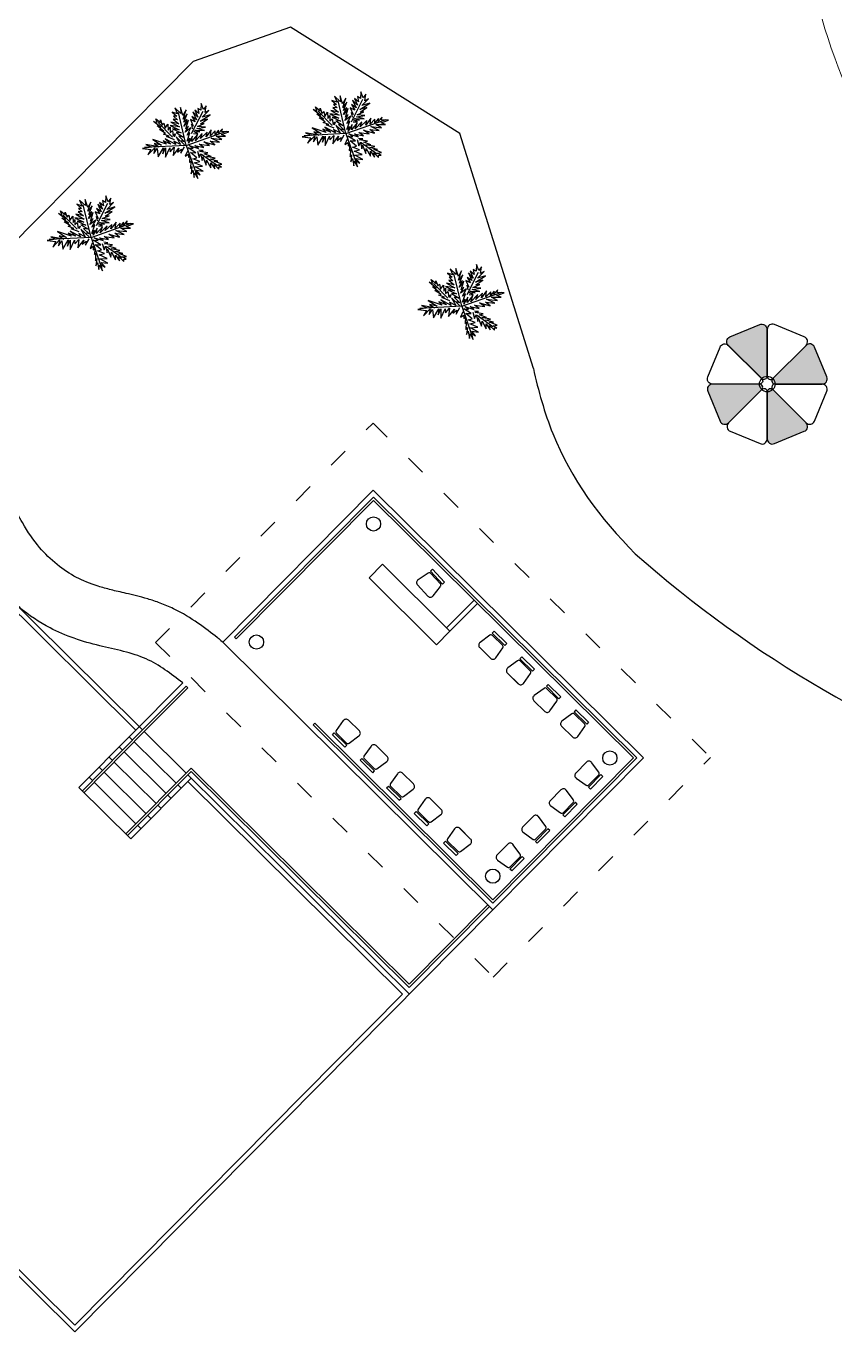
# Model space of a CAD drawing. Header units: millimetres. Extents: x 185 to 501, y 106 to 528.
# Drawn here: x 313.43 to 330.45, y 160.52 to 187.99 of the extents above; entities that cross this region are included whole.
import ezdxf

# ---------------------------------------------------------------- set-up
doc = ezdxf.new("R2010")
doc.units = ezdxf.units.MM
doc.linetypes.add('ACAD_ISO03W100', pattern=[30, 12, -18])
for name, color, linetype in [('aceras', 7, 'Continuous'), ('arboles', 84, 'Continuous'), ('columnas', 170, 'Continuous'), ('MUEBLES', 33, 'Continuous'), ('pavimento', 252, 'Continuous'), ('SITE_FURNISHINGS', 230, 'Continuous')]:
    doc.layers.add(name, color=color, linetype=linetype)
doc.layers.add('Paredes', color=141, linetype='Continuous', lineweight=9)

msp = doc.modelspace()

# ---------------------------------------------------------------- hatches: boundary and pattern name
msp.add_hatch(color=230).paths.add_polyline_path([(329.017, 181.612, 0.534511), (328.865, 181.713), (328.238, 181.454, 0.475071), (328.189, 181.29, -0.059116), (328.21, 181.274), (328.908, 180.576, -0.187719), (329.017, 180.624, 0.000562), (329.017, 180.624)])
h = msp.add_hatch(color=230)
edge = h.paths.add_edge_path()
edge.add_arc((329.189, 180.528), 0.0682, 135, 270)
edge.add_line((329.189, 180.46), (330.176, 180.46))
edge.add_arc((330.176, 180.57), 0.11, 270, 382.5)
edge.add_line((330.277, 180.612), (330.018, 181.239))
edge.add_arc((329.916, 181.197), 0.11, 22.5, 135)
edge.add_line((329.839, 181.274), (329.14, 180.576))
edge = h.paths.add_edge_path()
edge.add_arc((329.092, 180.295), 0.0682, 45, 180)
edge.add_line((329.024, 180.295), (329.024, 179.308))
edge.add_arc((329.134, 179.308), 0.11, 180, 292.5)
edge.add_line((329.176, 179.207), (329.803, 179.466))
edge.add_arc((329.761, 179.568), 0.11, 292.5, 405)
edge.add_line((329.839, 179.646), (329.14, 180.344))
edge = h.paths.add_edge_path()
edge.add_arc((328.132, 179.723), 0.11, 202.5, 315)
edge.add_line((328.21, 179.646), (328.908, 180.344))
edge.add_arc((328.86, 180.392), 0.0682, 315, 450)
edge.add_line((328.86, 180.46), (327.872, 180.46))
edge.add_arc((327.872, 180.35), 0.11, 90, 202.5)
edge.add_line((327.771, 180.308), (328.03, 179.681))
at = {"layer": 'Paredes'}
h = msp.add_hatch(dxfattribs=at)
h.set_pattern_fill('AR-SAND', color=256, scale=0.1, style=0)
h.set_pattern_definition([(37.5, (-2162.957, 17.1855), (-0.160003, 4.8941324), [0, -3.8608, 0, -4.318, 0, -4.1275]), (7.5, (-2162.957, 17.1855), (4.495233, 7.168251), [0, -2.0828, 0, -3.4798, 0, -1.3335]), (327.5, (-2166.081, 17.1855), (7.909924, 0.014372), [0, -1.27, 0, -4.572, 0, -5.969]), (317.5, (-2166.081, 17.1855), (7.635565, 2.229293), [0, -0.635, 0, -2.9972, 0, -3.429])])
edge = h.paths.add_edge_path()
edge.add_spline(control_points=[(329.163, 209.759), (329.769, 209.758), (331.679, 209.374), (333.188, 205.317), (334.541, 200.963), (333.991, 195.497), (329.105, 192.643), (330.18, 186.77), (334.028, 181.379), (341.571, 182.837), (347.715, 185.41), (350.943, 192.267), (345.013, 196.362), (341.002, 201.852), (340.823, 209.281), (344.738, 211.852), (349.254, 210.173), (352.059, 203.967), (357.894, 206.923), (359.013, 211.66), (358.772, 215.872), (357.263, 219.898), (353.753, 220.348), (352.079, 225.331), (353.828, 231.651), (358.644, 231.789), (361.226, 231.902), (363.18, 233.645), (366.499, 235.216), (366.131, 239.585), (363.726, 244.777), (361.783, 252.598), (355.323, 252.096), (350.842, 251.157), (351.678, 246.816), (352.206, 242.343), (349.289, 237.742), (345.789, 237.071), (344.999, 237.127)], knot_values=[126.800992, 126.800992, 126.800992, 126.800992, 128.552041, 132.302534, 138.232433, 143.028847, 147.14407, 153.309299, 157.961529, 165.761725, 172.843208, 178.590264, 183.713167, 191.652281, 199.550118, 202.153336, 203.993395, 213.278166, 216.611939, 220.52306, 227.040192, 229.640637, 232.242468, 236.304441, 243.607556, 247.723547, 249.600713, 251.118572, 255.427198, 259.388599, 262.330603, 273.582082, 276.727203, 281.527369, 283.853486, 288.505719, 295.449959, 297.74183, 297.74183, 297.74183, 297.74183], degree=3, periodic=0)
edge.add_line((344.999, 237.127), (343.657, 237.512))
edge.add_spline(control_points=[(343.657, 237.512), (343.591, 237.551), (342.465, 238.286), (341.526, 242.294), (343.136, 246.067), (341.978, 251.035), (337.528, 250.743), (334.813, 248.747), (331.956, 245.751), (327.658, 248.749), (327.085, 252.781), (324.994, 256.53), (321.298, 257.351), (317.727, 255.69), (314.381, 252.642), (313.89, 246.209), (319.216, 245.896), (323.552, 245.976), (327.203, 241.87), (328.145, 236.119), (324.858, 232.176), (320.085, 231.24), (317.483, 235.427), (312.581, 235.845), (308.455, 231.987), (311.862, 228.592), (312.568, 224.628), (312.107, 220.627), (308.67, 217.752), (310.827, 212.931), (312.025, 208.248), (314.954, 207.066), (315.627, 206.878)], knot_values=[2.907855, 2.907855, 2.907855, 2.907855, 3.150612, 7.195867, 12.953348, 16.263104, 19.888382, 23.642714, 27.036791, 30.428875, 36.324389, 39.357134, 42.52297, 46.572713, 50.687936, 56.155626, 60.647938, 63.940117, 69.206529, 75.27202, 79.883863, 83.277941, 88.074352, 92.521984, 96.637211, 101.065548, 104.030498, 108.826912, 112.507027, 115.471977, 123.273315, 125.37104, 125.37104, 125.37104, 125.37104], degree=3, periodic=0)
edge.add_spline(control_points=[(315.627, 206.878), (315.799, 206.792), (316.265, 206.559), (316.994, 206.463), (317.798, 206.497), (318.574, 206.523), (319.583, 206.096), (320.582, 205.804), (321.63, 205.921), (322.302, 206.143), (322.76, 206.317), (322.932, 206.382)], knot_values=[0, 0, 0, 0, 0.574846, 1.559232, 2.150533, 3.003289, 3.84311, 5.407574, 6.052016, 6.972857, 7.523573, 7.523573, 7.523573, 7.523573], degree=3, periodic=0)
edge.add_spline(control_points=[(322.932, 206.382), (322.933, 206.383), (324.004, 207.066), (325.387, 208.484), (327.149, 209.374), (327.787, 209.559)], knot_values=[299.106215, 299.106215, 299.106215, 299.106215, 299.110488, 302.953821, 304.929743, 304.929743, 304.929743, 304.929743], degree=3, periodic=0)
edge.add_line((327.787, 209.559), (329.163, 209.759))
h.paths.add_polyline_path([(328.219, 216.885), (326.843, 216.69, -1.682486), (330.764, 223.697), (331.32, 222.412, -0.402923)], flags=16)
h.paths.add_polyline_path([(336.161, 223.833), (335.751, 225.161, -0.49838), (342.828, 233.073), (344.194, 232.813, -1.570148)], flags=16)

# ---------------------------------------------------------------- linework, layer by layer
at = {"layer": 'aceras'}
for p, q in [((300.179, 188.735), (315.809, 173.252)), ((300.18, 188.593), (315.739, 173.181)), ((293.142, 181.63), (314.455, 160.518)), ((293.283, 181.631), (314.455, 160.659)), ((317.569, 175.028), (320.735, 178.225)), ((320.735, 178.225), (326.419, 172.595)), ((317.569, 175.028), (323.252, 169.398)), ((314.542, 171.974), (316.724, 174.176)), ((315.809, 173.252), (315.88, 173.182)), ((315.916, 173.147), (316.797, 172.274)), ((315.387, 172.826), (315.458, 172.756)), ((315.598, 173.039), (315.669, 172.969)), ((315.705, 172.934), (316.586, 172.061)), ((315.176, 172.613), (315.247, 172.543)), ((315.493, 172.721), (316.374, 171.848)), ((323.252, 169.398), (326.419, 172.595)), ((314.965, 172.4), (315.036, 172.329)), ((315.071, 172.294), (315.952, 171.422)), ((315.282, 172.507), (316.163, 171.635)), ((314.754, 172.187), (314.825, 172.116)), ((314.86, 172.081), (315.741, 171.208)), ((315.636, 170.89), (316.903, 172.169)), ((316.621, 172.026), (316.692, 171.955)), ((316.832, 172.239), (321.493, 167.622)), ((316.833, 172.098), (321.351, 167.622)), ((314.542, 171.974), (315.636, 170.89)), ((316.41, 171.813), (316.481, 171.742)), ((316.199, 171.6), (316.27, 171.529)), ((315.777, 171.173), (315.848, 171.103)), ((315.988, 171.386), (316.059, 171.316)), ((314.455, 160.518), (323.252, 169.398)), ((314.455, 160.659), (321.351, 167.622))]:
    msp.add_line(p, q, dxfattribs=at)
at = {"layer": 'arboles', "linetype": 'Continuous'}
for p, q in [((320.16, 185.729), (319.995, 186.419)), ((320.273, 185.981), (320.513, 186.452)), ((316.8, 185.483), (316.635, 186.172)), ((316.913, 185.735), (317.153, 186.205)), ((319.867, 185.904), (319.566, 186.209)), ((320.16, 185.729), (321.005, 186.029)), ((316.507, 185.658), (316.206, 185.963)), ((316.8, 185.483), (317.645, 185.782)), ((320.16, 185.729), (319.281, 185.685)), ((320.16, 185.729), (320.359, 185.158)), ((316.8, 185.483), (315.921, 185.438)), ((316.8, 185.483), (316.999, 184.912)), ((320.482, 185.54), (320.816, 185.306)), ((317.122, 185.294), (317.456, 185.06)), ((314.797, 183.543), (314.631, 184.232)), ((314.909, 183.795), (315.149, 184.266)), ((314.503, 183.718), (314.202, 184.023)), ((314.797, 183.543), (315.641, 183.843)), ((314.797, 183.543), (313.917, 183.499)), ((314.797, 183.543), (314.995, 182.972)), ((315.119, 183.354), (315.453, 183.12)), ((322.596, 182.096), (322.43, 182.785)), ((322.708, 182.348), (322.948, 182.818)), ((322.302, 182.271), (322.001, 182.576)), ((322.596, 182.096), (323.44, 182.395)), ((322.596, 182.096), (321.716, 182.051)), ((322.596, 182.096), (322.794, 181.525)), ((322.918, 181.907), (323.251, 181.673))]:
    msp.add_line(p, q, dxfattribs=at)
at = {"layer": 'arboles', "linetype": 'Continuous', "flags": 128}
for points in [[(320.314, 185.977), (320.4, 185.975), (320.319, 186.018), (320.442, 186.011), (320.337, 186.047), (320.54, 186.039), (320.381, 186.085), (320.56, 186.11), (320.393, 186.128), (320.538, 186.186), (320.457, 186.182), (320.602, 186.278), (320.449, 186.24), (320.664, 186.373), (320.493, 186.321), (320.633, 186.464), (320.557, 186.423), (320.575, 186.561), (320.521, 186.485), (320.472, 186.609), (320.465, 186.471), (320.401, 186.508), (320.424, 186.396), (320.337, 186.466), (320.403, 186.325), (320.3, 186.433), (320.374, 186.269), (320.275, 186.34), (320.345, 186.226), (320.248, 186.271), (320.308, 186.13), (320.269, 186.172), (320.287, 186.079)], [(316.822, 185.364), (316.778, 185.252), (316.847, 185.299), (316.847, 185.225), (316.878, 185.256), (316.87, 185.125), (316.896, 185.151), (316.89, 184.995), (316.919, 185.039), (316.903, 184.887), (316.938, 184.959), (316.963, 184.809), (316.975, 184.902), (317.044, 184.784), (317.015, 184.91), (317.093, 184.86), (317.01, 184.96), (317.156, 184.941), (316.984, 185.032), (317.141, 185.042), (316.969, 185.117), (317.083, 185.144), (316.936, 185.202), (317.023, 185.223), (316.888, 185.331), (317.002, 185.329), (316.843, 185.428), (316.946, 185.418), (316.863, 185.48), (317.056, 185.418), (316.977, 185.478), (317.167, 185.439), (317.072, 185.507), (317.288, 185.478), (317.172, 185.554), (317.402, 185.493), (317.299, 185.572), (317.498, 185.548), (317.323, 185.634), (317.549, 185.607), (317.427, 185.679), (317.628, 185.679), (317.539, 185.714), (317.692, 185.769), (317.543, 185.772), (317.559, 185.833), (317.475, 185.739), (317.481, 185.804), (317.408, 185.71), (317.41, 185.788), (317.307, 185.683), (317.325, 185.81), (317.215, 185.664), (317.238, 185.758), (317.096, 185.627), (317.136, 185.731), (316.994, 185.581), (317.037, 185.71), (316.913, 185.565), (316.929, 185.679), (316.844, 185.53), (316.874, 185.636), (316.82, 185.571), (316.878, 185.749), (316.815, 185.699), (316.899, 185.851), (316.776, 185.758), (316.845, 185.884), (316.787, 185.828), (316.846, 186.01), (316.747, 185.884), (316.816, 186.029), (316.751, 185.969), (316.821, 186.147), (316.734, 186.035), (316.799, 186.23), (316.728, 186.112), (316.678, 186.282), (316.683, 186.153), (316.558, 186.269), (316.612, 186.145), (316.5, 186.182), (316.6, 186.095), (316.534, 186.097), (316.614, 186.022), (316.525, 186.033), (316.641, 185.938), (316.478, 185.973), (316.658, 185.871), (316.461, 185.901), (316.65, 185.808), (316.507, 185.828), (316.691, 185.743), (316.587, 185.753), (316.743, 185.656), (316.64, 185.673), (316.76, 185.558), (316.693, 185.577)], [(316.954, 185.731), (317.04, 185.728), (316.959, 185.772), (317.082, 185.764), (316.977, 185.801), (317.18, 185.793), (317.021, 185.839), (317.201, 185.864), (317.033, 185.882), (317.178, 185.94), (317.097, 185.935), (317.243, 186.031), (317.089, 185.994), (317.304, 186.127), (317.133, 186.075), (317.273, 186.218), (317.197, 186.176), (317.215, 186.315), (317.161, 186.238), (317.112, 186.363), (317.105, 186.224), (317.041, 186.261), (317.064, 186.15), (316.977, 186.22), (317.043, 186.079), (316.94, 186.186), (317.014, 186.023), (316.915, 186.093), (316.985, 185.979), (316.888, 186.025), (316.948, 185.884), (316.909, 185.926), (316.927, 185.832)], [(319.912, 185.848), (319.742, 185.915), (319.799, 185.919), (319.678, 185.966), (319.725, 185.976), (319.593, 186.06), (319.685, 186.031), (319.545, 186.138), (319.626, 186.114), (319.473, 186.234), (319.545, 186.217), (319.519, 186.29), (319.62, 186.207), (319.618, 186.263), (319.655, 186.157), (319.691, 186.198), (319.715, 186.091), (319.774, 186.178), (319.781, 186.045), (319.819, 186.11), (319.819, 186.002), (319.867, 186.043), (319.887, 185.925), (319.929, 185.971), (319.912, 185.91)], [(320.182, 185.61), (320.138, 185.498), (320.207, 185.546), (320.207, 185.472), (320.238, 185.502), (320.229, 185.372), (320.256, 185.397), (320.25, 185.241), (320.279, 185.285), (320.263, 185.134), (320.298, 185.206), (320.323, 185.055), (320.335, 185.148), (320.404, 185.03), (320.375, 185.157), (320.453, 185.107), (320.37, 185.206), (320.516, 185.187), (320.344, 185.279), (320.501, 185.289), (320.329, 185.363), (320.443, 185.391), (320.296, 185.448), (320.383, 185.469), (320.248, 185.577), (320.362, 185.575), (320.202, 185.674), (320.306, 185.664), (320.223, 185.726), (320.416, 185.664), (320.337, 185.724), (320.527, 185.685), (320.432, 185.754), (320.648, 185.724), (320.532, 185.801), (320.762, 185.739), (320.659, 185.818), (320.858, 185.795), (320.683, 185.88), (320.909, 185.853), (320.787, 185.925), (320.988, 185.925), (320.899, 185.96), (321.052, 186.015), (320.903, 186.019), (320.919, 186.079), (320.835, 185.986), (320.841, 186.05), (320.768, 185.957), (320.77, 186.035), (320.667, 185.93), (320.685, 186.056), (320.575, 185.91), (320.598, 186.004), (320.456, 185.874), (320.496, 185.977), (320.354, 185.828), (320.397, 185.956), (320.273, 185.811), (320.289, 185.925), (320.204, 185.776), (320.234, 185.882), (320.18, 185.817), (320.238, 185.995), (320.175, 185.946), (320.259, 186.097), (320.136, 186.004), (320.205, 186.13), (320.147, 186.074), (320.206, 186.256), (320.107, 186.131), (320.176, 186.276), (320.111, 186.215), (320.181, 186.393), (320.094, 186.281), (320.159, 186.476), (320.088, 186.358), (320.038, 186.528), (320.043, 186.4), (319.918, 186.516), (319.972, 186.391), (319.86, 186.428), (319.96, 186.341), (319.894, 186.343), (319.974, 186.269), (319.885, 186.28), (320.001, 186.184), (319.838, 186.219), (320.018, 186.118), (319.821, 186.147), (320.01, 186.054), (319.867, 186.074), (320.051, 185.99), (319.947, 185.999), (320.103, 185.902), (320, 185.919), (320.12, 185.805), (320.053, 185.824)], [(316.552, 185.602), (316.382, 185.669), (316.439, 185.673), (316.318, 185.72), (316.366, 185.73), (316.233, 185.813), (316.325, 185.784), (316.185, 185.892), (316.266, 185.867), (316.113, 185.988), (316.185, 185.971), (316.159, 186.044), (316.26, 185.961), (316.258, 186.017), (316.295, 185.911), (316.331, 185.952), (316.355, 185.844), (316.414, 185.931), (316.421, 185.799), (316.459, 185.863), (316.459, 185.756), (316.507, 185.797), (316.527, 185.679), (316.569, 185.724), (316.552, 185.664)], [(320.119, 185.743), (319.948, 185.908), (320.035, 185.747), (319.9, 185.817), (319.939, 185.747), (319.717, 185.865), (319.838, 185.758), (319.676, 185.821), (319.746, 185.755), (319.452, 185.854), (319.641, 185.73), (319.485, 185.767), (319.589, 185.697), (319.311, 185.744), (319.426, 185.695), (319.236, 185.664), (319.417, 185.643), (319.353, 185.527), (319.498, 185.678), (319.475, 185.558), (319.547, 185.664), (319.568, 185.485), (319.68, 185.678), (319.666, 185.55), (319.721, 185.674), (319.724, 185.479), (319.813, 185.676), (319.817, 185.596), (319.904, 185.688), (319.884, 185.515), (320.006, 185.673), (319.972, 185.588), (320.059, 185.651), (320.043, 185.567), (320.122, 185.701)], [(316.759, 185.496), (316.588, 185.662), (316.675, 185.501), (316.54, 185.571), (316.579, 185.5), (316.358, 185.618), (316.478, 185.511), (316.316, 185.575), (316.386, 185.509), (316.093, 185.608), (316.281, 185.484), (316.125, 185.521), (316.23, 185.451), (315.951, 185.498), (316.066, 185.448), (315.877, 185.417), (316.057, 185.397), (315.993, 185.281), (316.138, 185.432), (316.115, 185.312), (316.188, 185.417), (316.208, 185.239), (316.32, 185.432), (316.306, 185.304), (316.362, 185.428), (316.364, 185.233), (316.453, 185.43), (316.458, 185.349), (316.544, 185.442), (316.524, 185.268), (316.646, 185.426), (316.612, 185.341), (316.7, 185.405), (316.683, 185.321), (316.762, 185.455)], [(320.393, 185.606), (320.432, 185.474), (320.462, 185.548), (320.497, 185.407), (320.505, 185.488), (320.578, 185.314), (320.588, 185.42), (320.676, 185.258), (320.675, 185.361), (320.76, 185.237), (320.745, 185.327), (320.847, 185.227), (320.847, 185.275), (320.901, 185.273), (320.822, 185.321), (320.905, 185.331), (320.748, 185.393), (320.826, 185.393), (320.662, 185.438), (320.769, 185.459), (320.581, 185.494), (320.685, 185.496), (320.536, 185.55), (320.612, 185.573), (320.445, 185.598), (320.513, 185.619), (320.426, 185.629)], [(317.034, 185.36), (317.072, 185.227), (317.102, 185.302), (317.137, 185.161), (317.145, 185.242), (317.218, 185.067), (317.228, 185.173), (317.316, 185.012), (317.315, 185.115), (317.4, 184.991), (317.385, 185.08), (317.487, 184.98), (317.487, 185.028), (317.541, 185.026), (317.462, 185.074), (317.545, 185.085), (317.388, 185.147), (317.467, 185.147), (317.303, 185.192), (317.409, 185.212), (317.222, 185.248), (317.325, 185.25), (317.177, 185.304), (317.253, 185.326), (317.085, 185.351), (317.153, 185.373), (317.066, 185.383)], [(314.951, 183.791), (315.036, 183.789), (314.955, 183.832), (315.079, 183.824), (314.974, 183.861), (315.176, 183.853), (315.017, 183.899), (315.197, 183.924), (315.029, 183.942), (315.174, 184), (315.093, 183.996), (315.239, 184.092), (315.085, 184.054), (315.3, 184.187), (315.129, 184.135), (315.269, 184.278), (315.193, 184.237), (315.212, 184.375), (315.157, 184.298), (315.108, 184.423), (315.102, 184.284), (315.037, 184.322), (315.06, 184.21), (314.973, 184.28), (315.04, 184.139), (314.936, 184.247), (315.011, 184.083), (314.911, 184.153), (314.982, 184.04), (314.885, 184.085), (314.944, 183.944), (314.905, 183.986), (314.924, 183.893)], [(314.548, 183.662), (314.378, 183.729), (314.435, 183.733), (314.315, 183.78), (314.362, 183.79), (314.23, 183.873), (314.321, 183.845), (314.181, 183.952), (314.263, 183.927), (314.109, 184.048), (314.181, 184.031), (314.155, 184.104), (314.256, 184.021), (314.254, 184.077), (314.292, 183.971), (314.327, 184.012), (314.352, 183.904), (314.41, 183.992), (314.418, 183.859), (314.455, 183.924), (314.456, 183.816), (314.503, 183.857), (314.524, 183.739), (314.565, 183.784), (314.549, 183.724)], [(314.819, 183.424), (314.775, 183.312), (314.843, 183.359), (314.843, 183.285), (314.874, 183.316), (314.866, 183.185), (314.893, 183.211), (314.887, 183.055), (314.916, 183.099), (314.899, 182.947), (314.935, 183.02), (314.959, 182.869), (314.972, 182.962), (315.04, 182.844), (315.011, 182.97), (315.09, 182.92), (315.007, 183.02), (315.152, 183.001), (314.98, 183.093), (315.137, 183.103), (314.966, 183.177), (315.079, 183.204), (314.932, 183.262), (315.019, 183.283), (314.885, 183.391), (314.999, 183.389), (314.839, 183.488), (314.943, 183.478), (314.859, 183.54), (315.053, 183.478), (314.973, 183.538), (315.164, 183.499), (315.069, 183.567), (315.284, 183.538), (315.169, 183.614), (315.398, 183.553), (315.295, 183.632), (315.494, 183.608), (315.319, 183.694), (315.546, 183.667), (315.423, 183.739), (315.624, 183.739), (315.535, 183.774), (315.688, 183.829), (315.539, 183.832), (315.556, 183.893), (315.471, 183.799), (315.477, 183.864), (315.405, 183.77), (315.407, 183.849), (315.303, 183.743), (315.322, 183.87), (315.212, 183.724), (315.234, 183.818), (315.092, 183.688), (315.133, 183.791), (314.99, 183.641), (315.034, 183.77), (314.91, 183.625), (314.925, 183.739), (314.841, 183.59), (314.87, 183.696), (314.816, 183.631), (314.874, 183.809), (314.812, 183.759), (314.895, 183.911), (314.772, 183.818), (314.841, 183.944), (314.783, 183.888), (314.843, 184.07), (314.743, 183.944), (314.812, 184.09), (314.748, 184.029), (314.818, 184.207), (314.731, 184.095), (314.795, 184.29), (314.725, 184.172), (314.675, 184.342), (314.679, 184.214), (314.555, 184.329), (314.609, 184.205), (314.497, 184.242), (314.596, 184.155), (314.53, 184.157), (314.611, 184.083), (314.522, 184.094), (314.637, 183.998), (314.474, 184.033), (314.654, 183.931), (314.458, 183.961), (314.646, 183.868), (314.503, 183.888), (314.688, 183.803), (314.584, 183.813), (314.74, 183.716), (314.636, 183.733), (314.756, 183.619), (314.69, 183.638)], [(314.756, 183.557), (314.584, 183.722), (314.671, 183.561), (314.536, 183.631), (314.575, 183.56), (314.354, 183.679), (314.474, 183.571), (314.313, 183.635), (314.383, 183.569), (314.089, 183.668), (314.277, 183.544), (314.122, 183.581), (314.226, 183.511), (313.948, 183.558), (314.062, 183.509), (313.873, 183.478), (314.054, 183.457), (313.989, 183.341), (314.135, 183.492), (314.111, 183.372), (314.184, 183.477), (314.205, 183.299), (314.317, 183.492), (314.302, 183.364), (314.358, 183.488), (314.36, 183.293), (314.45, 183.49), (314.454, 183.41), (314.541, 183.502), (314.52, 183.328), (314.642, 183.486), (314.609, 183.401), (314.696, 183.465), (314.679, 183.381), (314.758, 183.515)], [(315.03, 183.42), (315.069, 183.288), (315.098, 183.362), (315.134, 183.221), (315.141, 183.302), (315.214, 183.128), (315.225, 183.233), (315.312, 183.072), (315.312, 183.175), (315.397, 183.051), (315.382, 183.141), (315.484, 183.041), (315.483, 183.089), (315.538, 183.086), (315.458, 183.134), (315.541, 183.145), (315.384, 183.207), (315.463, 183.207), (315.299, 183.252), (315.405, 183.273), (315.218, 183.308), (315.322, 183.31), (315.173, 183.364), (315.249, 183.387), (315.082, 183.412), (315.15, 183.433), (315.063, 183.443)], [(322.75, 182.344), (322.835, 182.341), (322.754, 182.385), (322.878, 182.377), (322.772, 182.414), (322.975, 182.406), (322.816, 182.452), (322.996, 182.477), (322.828, 182.495), (322.973, 182.553), (322.892, 182.548), (323.038, 182.644), (322.884, 182.607), (323.099, 182.74), (322.928, 182.688), (323.068, 182.831), (322.992, 182.789), (323.01, 182.928), (322.956, 182.851), (322.907, 182.976), (322.9, 182.837), (322.836, 182.874), (322.859, 182.763), (322.772, 182.833), (322.838, 182.692), (322.735, 182.799), (322.809, 182.636), (322.71, 182.706), (322.78, 182.592), (322.683, 182.638), (322.743, 182.497), (322.704, 182.539), (322.722, 182.445)], [(322.617, 181.977), (322.573, 181.865), (322.642, 181.912), (322.642, 181.838), (322.673, 181.869), (322.665, 181.738), (322.691, 181.764), (322.685, 181.608), (322.714, 181.652), (322.698, 181.5), (322.733, 181.572), (322.758, 181.422), (322.771, 181.515), (322.839, 181.397), (322.81, 181.523), (322.888, 181.473), (322.805, 181.573), (322.951, 181.554), (322.779, 181.645), (322.936, 181.655), (322.764, 181.73), (322.878, 181.757), (322.731, 181.815), (322.818, 181.836), (322.683, 181.944), (322.797, 181.942), (322.638, 182.041), (322.741, 182.031), (322.658, 182.093), (322.851, 182.031), (322.772, 182.091), (322.963, 182.052), (322.867, 182.12), (323.083, 182.091), (322.967, 182.167), (323.197, 182.106), (323.094, 182.185), (323.293, 182.161), (323.118, 182.247), (323.345, 182.22), (323.222, 182.292), (323.423, 182.292), (323.334, 182.327), (323.487, 182.382), (323.338, 182.385), (323.354, 182.446), (323.27, 182.352), (323.276, 182.417), (323.203, 182.323), (323.205, 182.401), (323.102, 182.296), (323.12, 182.423), (323.01, 182.277), (323.033, 182.371), (322.891, 182.24), (322.932, 182.344), (322.789, 182.194), (322.832, 182.323), (322.708, 182.178), (322.724, 182.292), (322.64, 182.143), (322.669, 182.249), (322.615, 182.184), (322.673, 182.362), (322.61, 182.312), (322.694, 182.464), (322.571, 182.371), (322.64, 182.497), (322.582, 182.441), (322.642, 182.623), (322.542, 182.497), (322.611, 182.642), (322.546, 182.582), (322.616, 182.76), (322.529, 182.648), (322.594, 182.843), (322.524, 182.725), (322.473, 182.895), (322.478, 182.766), (322.353, 182.882), (322.408, 182.758), (322.295, 182.795), (322.395, 182.708), (322.329, 182.71), (322.41, 182.635), (322.321, 182.646), (322.436, 182.551), (322.273, 182.586), (322.453, 182.484), (322.256, 182.514), (322.445, 182.421), (322.302, 182.441), (322.486, 182.356), (322.383, 182.366), (322.538, 182.269), (322.435, 182.286), (322.555, 182.171), (322.488, 182.19)], [(322.347, 182.215), (322.177, 182.282), (322.234, 182.286), (322.114, 182.333), (322.161, 182.343), (322.028, 182.426), (322.12, 182.397), (321.98, 182.505), (322.061, 182.48), (321.908, 182.601), (321.98, 182.584), (321.954, 182.657), (322.055, 182.574), (322.053, 182.63), (322.091, 182.524), (322.126, 182.565), (322.15, 182.457), (322.209, 182.544), (322.217, 182.412), (322.254, 182.476), (322.254, 182.369), (322.302, 182.41), (322.322, 182.292), (322.364, 182.337), (322.348, 182.277)], [(322.555, 182.109), (322.383, 182.275), (322.47, 182.114), (322.335, 182.184), (322.374, 182.113), (322.153, 182.231), (322.273, 182.124), (322.112, 182.188), (322.181, 182.122), (321.888, 182.221), (322.076, 182.097), (321.92, 182.134), (322.025, 182.064), (321.746, 182.111), (321.861, 182.061), (321.672, 182.03), (321.853, 182.01), (321.788, 181.894), (321.933, 182.045), (321.91, 181.925), (321.983, 182.03), (322.004, 181.852), (322.115, 182.045), (322.101, 181.917), (322.157, 182.041), (322.159, 181.846), (322.248, 182.043), (322.253, 181.962), (322.339, 182.055), (322.319, 181.881), (322.441, 182.039), (322.407, 181.954), (322.495, 182.018), (322.478, 181.934), (322.557, 182.068)], [(322.829, 181.973), (322.867, 181.84), (322.897, 181.915), (322.932, 181.774), (322.94, 181.855), (323.013, 181.68), (323.023, 181.786), (323.111, 181.625), (323.111, 181.728), (323.196, 181.604), (323.181, 181.693), (323.283, 181.593), (323.282, 181.641), (323.336, 181.639), (323.257, 181.687), (323.34, 181.698), (323.183, 181.76), (323.262, 181.76), (323.098, 181.805), (323.204, 181.825), (323.017, 181.861), (323.12, 181.863), (322.972, 181.917), (323.048, 181.939), (322.88, 181.964), (322.949, 181.986), (322.862, 181.996)]]:
    msp.add_lwpolyline(points, dxfattribs=at)
at = {"layer": 'columnas', "color": 32, "linetype": 'ACAD_ISO03W100', "ltscale": 0.035}
for p, q in [((316.154, 175.022), (320.729, 179.64)), ((320.729, 179.64), (327.833, 172.602)), ((316.154, 175.022), (323.259, 167.984)), ((323.259, 167.984), (327.833, 172.602))]:
    msp.add_line(p, q, dxfattribs=at)
at = {"layer": 'columnas'}
for centre in [(320.739, 177.518), (318.276, 175.032), (325.712, 172.592), (323.249, 170.106)]:
    msp.add_circle(centre, 0.15, dxfattribs=at)
at = {"layer": 'MUEBLES'}
for p, q in [((317.816, 175.137), (320.736, 178.084)), ((320.736, 178.084), (326.278, 172.595)), ((317.852, 175.101), (320.736, 178.013)), ((320.736, 178.013), (326.207, 172.594)), ((320.927, 176.669), (320.645, 176.385)), ((320.927, 176.669), (322.348, 175.262)), ((320.645, 176.385), (322.066, 174.977)), ((320.645, 176.385), (322.066, 174.977)), ((321.889, 176.484), (321.677, 176.341)), ((321.982, 176.563), (321.94, 176.524)), ((322.193, 176.252), (321.94, 176.524)), ((322.147, 176.26), (321.945, 176.477)), ((321.982, 176.563), (322.235, 176.291)), ((321.664, 176.233), (321.883, 175.998)), ((321.665, 176.234), (321.883, 175.998)), ((321.992, 176.003), (322.149, 176.204)), ((322.235, 176.291), (322.193, 176.252)), ((322.854, 175.915), (322.277, 175.332)), ((322.925, 175.845), (322.348, 175.262)), ((317.816, 175.137), (317.852, 175.101)), ((322.066, 174.977), (322.348, 175.262)), ((323.187, 175.176), (322.981, 175.024)), ((323.276, 175.259), (323.236, 175.219)), ((323.501, 174.958), (323.236, 175.219)), ((323.454, 174.964), (323.242, 175.172)), ((323.276, 175.259), (323.541, 174.999)), ((322.973, 174.916), (323.203, 174.69)), ((322.974, 174.916), (323.203, 174.69)), ((323.311, 174.7), (323.459, 174.909)), ((323.541, 174.999), (323.501, 174.958)), ((323.771, 174.639), (323.565, 174.487)), ((323.859, 174.723), (323.819, 174.682)), ((324.085, 174.422), (323.819, 174.682)), ((324.038, 174.427), (323.826, 174.635)), ((323.859, 174.723), (324.125, 174.462)), ((324.125, 174.462), (324.085, 174.422)), ((323.557, 174.379), (323.786, 174.153)), ((323.557, 174.379), (323.787, 174.154)), ((323.895, 174.163), (324.043, 174.372)), ((315.88, 173.182), (316.795, 174.106)), ((315.916, 173.147), (316.831, 174.07)), ((316.795, 174.106), (316.831, 174.07)), ((324.327, 174.058), (324.121, 173.906)), ((324.416, 174.142), (324.376, 174.101)), ((324.641, 173.841), (324.376, 174.101)), ((324.594, 173.846), (324.382, 174.054)), ((324.416, 174.142), (324.681, 173.881)), ((324.113, 173.798), (324.343, 173.572)), ((324.114, 173.798), (324.343, 173.572)), ((324.451, 173.582), (324.599, 173.791)), ((324.681, 173.881), (324.641, 173.841)), ((320.103, 173.38), (319.955, 173.171)), ((320.441, 173.164), (320.211, 173.389)), ((320.441, 173.164), (320.212, 173.39)), ((324.91, 173.521), (324.705, 173.37)), ((324.999, 173.605), (324.959, 173.564)), ((325.225, 173.304), (324.959, 173.564)), ((325.178, 173.31), (324.966, 173.518)), ((324.999, 173.605), (325.265, 173.345)), ((314.613, 171.903), (315.88, 173.182)), ((314.613, 171.903), (315.88, 173.182)), ((314.649, 171.868), (315.916, 173.147)), ((314.649, 171.868), (315.916, 173.147)), ((319.504, 173.323), (319.468, 173.287)), ((319.468, 173.287), (323.251, 169.54)), ((319.504, 173.323), (323.251, 169.611)), ((319.873, 173.08), (319.914, 173.121)), ((319.914, 173.121), (320.179, 172.861)), ((319.96, 173.116), (320.172, 172.907)), ((324.697, 173.261), (324.927, 173.036)), ((324.697, 173.261), (324.926, 173.036)), ((325.035, 173.045), (325.183, 173.254)), ((325.265, 173.345), (325.225, 173.304)), ((320.139, 172.82), (319.873, 173.08)), ((320.139, 172.82), (320.179, 172.861)), ((320.228, 172.904), (320.433, 173.056)), ((320.687, 172.843), (320.539, 172.634)), ((321.025, 172.627), (320.795, 172.853)), ((321.024, 172.627), (320.795, 172.853)), ((320.457, 172.544), (320.497, 172.584)), ((320.722, 172.284), (320.457, 172.544)), ((320.497, 172.584), (320.762, 172.324)), ((320.544, 172.579), (320.756, 172.371)), ((323.251, 169.54), (326.278, 172.595)), ((323.251, 169.611), (326.207, 172.594)), ((315.53, 170.995), (316.902, 172.381)), ((315.565, 170.96), (316.903, 172.31)), ((316.902, 172.381), (321.492, 167.834)), ((316.903, 172.31), (321.492, 167.764)), ((320.722, 172.284), (320.762, 172.324)), ((320.811, 172.367), (321.017, 172.519)), ((321.243, 172.262), (321.095, 172.053)), ((321.581, 172.046), (321.351, 172.272)), ((321.581, 172.046), (321.352, 172.272)), ((325.22, 172.507), (324.995, 172.277)), ((325.22, 172.507), (324.995, 172.277)), ((325.481, 172.293), (325.329, 172.499)), ((321.013, 171.963), (321.053, 172.003)), ((321.053, 172.003), (321.319, 171.743)), ((321.1, 171.998), (321.312, 171.79)), ((325.005, 172.169), (325.213, 172.021)), ((325.263, 171.979), (325.523, 172.244)), ((325.269, 172.026), (325.477, 172.238)), ((325.564, 172.204), (325.304, 171.939)), ((325.564, 172.204), (325.523, 172.244)), ((321.279, 171.702), (321.013, 171.963)), ((321.279, 171.702), (321.319, 171.743)), ((321.368, 171.786), (321.573, 171.938)), ((321.827, 171.725), (321.679, 171.516)), ((322.165, 171.51), (321.935, 171.735)), ((322.164, 171.509), (321.935, 171.735)), ((324.684, 171.923), (324.458, 171.694)), ((324.683, 171.923), (324.458, 171.694)), ((324.944, 171.71), (324.792, 171.916)), ((325.304, 171.939), (325.263, 171.979)), ((321.597, 171.426), (321.637, 171.467)), ((321.637, 171.467), (321.902, 171.207)), ((321.684, 171.461), (321.896, 171.253)), ((324.468, 171.585), (324.677, 171.437)), ((324.726, 171.396), (324.986, 171.661)), ((324.732, 171.442), (324.94, 171.654)), ((325.027, 171.621), (324.767, 171.356)), ((325.027, 171.621), (324.986, 171.661)), ((321.862, 171.166), (321.597, 171.426)), ((321.862, 171.166), (321.902, 171.207)), ((321.951, 171.249), (322.157, 171.401)), ((324.102, 171.367), (323.877, 171.137)), ((324.103, 171.367), (323.877, 171.138)), ((324.363, 171.153), (324.211, 171.359)), ((324.767, 171.356), (324.726, 171.396)), ((322.444, 171.104), (322.296, 170.895)), ((322.782, 170.888), (322.552, 171.113)), ((322.782, 170.888), (322.553, 171.113)), ((323.887, 171.029), (324.095, 170.881)), ((324.145, 170.839), (324.405, 171.104)), ((324.151, 170.886), (324.359, 171.098)), ((324.446, 171.064), (324.186, 170.799)), ((324.446, 171.064), (324.405, 171.104)), ((322.214, 170.804), (322.254, 170.845)), ((322.479, 170.544), (322.214, 170.804)), ((322.254, 170.845), (322.52, 170.585)), ((322.301, 170.839), (322.513, 170.631)), ((322.568, 170.627), (322.774, 170.779)), ((323.566, 170.783), (323.34, 170.554)), ((323.566, 170.783), (323.34, 170.554)), ((323.826, 170.57), (323.674, 170.776)), ((324.186, 170.799), (324.145, 170.839)), ((322.479, 170.544), (322.52, 170.585)), ((323.35, 170.445), (323.559, 170.297)), ((323.609, 170.256), (323.869, 170.521)), ((323.614, 170.302), (323.822, 170.514)), ((323.909, 170.481), (323.649, 170.216)), ((323.909, 170.481), (323.869, 170.521)), ((323.649, 170.216), (323.609, 170.256)), ((321.492, 167.834), (323.146, 169.504)), ((321.492, 167.764), (323.181, 169.469))]:
    msp.add_line(p, q, dxfattribs=at)
for centre, radius, start, end in [((321.913, 176.448), 0.0429, 42.9437, 123.8335), ((321.717, 176.282), 0.0714, 123.8335, 222.9437), ((322.116, 176.231), 0.0429, 322.0539, 42.9437), ((321.936, 176.046), 0.0714, 222.9437, 322.0539), ((323.023, 174.967), 0.0714, 126.4332, 225.5434), ((323.212, 175.141), 0.0429, 45.5434, 126.4332), ((323.424, 174.933), 0.0429, 324.6536, 45.5434), ((323.253, 174.741), 0.0714, 225.5434, 324.6536), ((323.607, 174.43), 0.0714, 126.4332, 225.5434), ((323.796, 174.605), 0.0429, 45.5434, 126.4332), ((324.008, 174.397), 0.0429, 324.6536, 45.5434), ((323.837, 174.205), 0.0714, 225.5434, 324.6536), ((324.352, 174.024), 0.0429, 45.5434, 126.4332), ((324.163, 173.849), 0.0714, 126.4332, 225.5434), ((324.564, 173.816), 0.0429, 324.6536, 45.5434), ((320.161, 173.338), 0.0714, 45.5434, 144.6536), ((324.393, 173.623), 0.0714, 225.5434, 324.6536), ((324.747, 173.312), 0.0714, 126.4332, 225.5434), ((324.936, 173.487), 0.0429, 45.5434, 126.4332), ((319.99, 173.146), 0.0429, 144.6536, 225.5434), ((320.391, 173.113), 0.0714, 306.4332, 45.5434), ((325.148, 173.279), 0.0429, 324.6536, 45.5434), ((320.202, 172.938), 0.0429, 225.5434, 306.4332), ((320.745, 172.802), 0.0714, 45.5434, 144.6536), ((324.977, 173.087), 0.0714, 225.5434, 324.6536), ((320.574, 172.609), 0.0429, 144.6536, 225.5434), ((320.975, 172.576), 0.0714, 306.4332, 45.5434), ((320.786, 172.401), 0.0429, 225.5434, 306.4332), ((321.301, 172.221), 0.0714, 45.5434, 144.6536), ((325.046, 172.227), 0.0714, 135.5434, 234.6536), ((325.271, 172.457), 0.0714, 36.4332, 135.5434), ((325.446, 172.268), 0.0429, 315.5434, 36.4332), ((321.13, 172.028), 0.0429, 144.6536, 225.5434), ((321.531, 171.995), 0.0714, 306.4332, 45.5434), ((325.238, 172.056), 0.0429, 234.6536, 315.5434), ((321.342, 171.82), 0.0429, 225.5434, 306.4332), ((321.885, 171.684), 0.0714, 45.5434, 144.6536), ((324.734, 171.873), 0.0714, 36.4332, 135.5434), ((321.714, 171.492), 0.0429, 144.6536, 225.5434), ((322.115, 171.459), 0.0714, 306.4332, 45.5434), ((324.509, 171.644), 0.0714, 135.5434, 234.6536), ((324.701, 171.472), 0.0429, 234.6536, 315.5434), ((324.909, 171.684), 0.0429, 315.5434, 36.4332), ((321.926, 171.284), 0.0429, 225.5434, 306.4332), ((324.153, 171.317), 0.0714, 36.4332, 135.5434), ((322.331, 170.87), 0.0429, 144.6536, 225.5434), ((322.502, 171.062), 0.0714, 45.5434, 144.6536), ((322.732, 170.837), 0.0714, 306.4332, 45.5434), ((323.928, 171.087), 0.0714, 135.5434, 234.6536), ((324.328, 171.128), 0.0429, 315.5434, 36.4332), ((322.543, 170.662), 0.0429, 225.5434, 306.4332), ((323.617, 170.733), 0.0714, 36.4332, 135.5434), ((324.12, 170.916), 0.0429, 234.6536, 315.5434), ((323.391, 170.504), 0.0714, 135.5434, 234.6536), ((323.792, 170.544), 0.0429, 315.5434, 36.4332), ((323.584, 170.332), 0.0429, 234.6536, 315.5434)]:
    msp.add_arc(centre, radius, start, end, dxfattribs=at)
at = {"layer": 'Paredes'}
msp.add_open_spline([(344.999, 237.127), (345.789, 237.071), (349.289, 237.742), (352.206, 242.343), (351.678, 246.816), (350.842, 251.157), (355.323, 252.096), (361.783, 252.598), (363.726, 244.777), (366.131, 239.585), (366.499, 235.216), (363.18, 233.645), (361.226, 231.902), (358.644, 231.789), (353.828, 231.651), (352.079, 225.331), (353.753, 220.348), (357.263, 219.898), (358.772, 215.872), (359.013, 211.66), (357.894, 206.923), (352.059, 203.967), (349.254, 210.173), (344.738, 211.852), (340.823, 209.281), (341.002, 201.852), (345.013, 196.362), (350.943, 192.267), (347.715, 185.41), (341.571, 182.837), (334.028, 181.379), (330.18, 186.77), (329.105, 192.643), (333.991, 195.497), (334.541, 200.963), (333.188, 205.317), (331.679, 209.374), (329.769, 209.758), (329.163, 209.759)], degree=3, knots=[126.800992, 126.800992, 126.800992, 126.800992, 129.092863, 136.037103, 140.689336, 143.015452, 147.815618, 150.96074, 162.212219, 165.154223, 169.115624, 173.42425, 174.942109, 176.819275, 180.935266, 188.238381, 192.300354, 194.902185, 197.502629, 204.019762, 207.930883, 211.264655, 220.549427, 222.389486, 224.992704, 232.890541, 240.829655, 245.952558, 251.699614, 258.781097, 266.581292, 271.233523, 277.398752, 281.513975, 286.310389, 292.240287, 295.990781, 297.74183, 297.74183, 297.74183, 297.74183], dxfattribs=at)
at = {"layer": 'pavimento'}
msp.add_line((316.947, 187.246), (313.059, 183.322), dxfattribs=at)
msp.add_lwpolyline([(324.102, 180.789), (322.556, 185.729), (318.993, 187.973), (316.947, 187.246)], dxfattribs=at)
msp.add_arc((342.659, 195.43, 0.018), 24.76, 228.4811, 273.5253, dxfattribs=at)
for points, knots in [([(324.102, 180.789), (324.207, 180.319), (324.608, 178.869), (325.506, 177.629), (326.246, 176.891)], [104.550578, 104.550578, 104.550578, 104.550578, 105.982419, 109.046825, 109.046825, 109.046825, 109.046825]), ([(316.724, 174.176), (316.478, 174.364), (315.958, 174.761), (314.938, 174.936), (313.775, 175.319), (312.733, 176.195), (312.087, 177.313), (311.755, 178.108), (311.63, 178.514), (311.606, 178.597)], [0, 0, 0, 0, 0.916554, 1.933265, 3.043882, 4.572879, 5.873815, 6.891698, 7.149821, 7.149821, 7.149821, 7.149821]), ([(317.453, 175.129), (317.334, 175.22), (317.199, 175.324), (316.894, 175.533), (316.726, 175.638), (316.439, 175.777), (316.343, 175.818), (316.161, 175.886), (316.073, 175.915), (315.822, 175.99), (315.67, 176.025), (315.415, 176.084), (315.311, 176.107), (315.123, 176.155), (315.032, 176.18), (314.776, 176.262), (314.623, 176.324), (314.21, 176.539), (313.937, 176.76), (313.585, 177.175), (313.466, 177.348), (313.28, 177.669), (313.21, 177.803), (313.036, 178.164), (312.942, 178.384), (312.864, 178.602)], [0, 0, 0, 0, 0.443115, 0.443115, 0.859637, 0.859637, 1.054714, 1.054714, 1.24979, 1.24979, 1.639943, 1.639943, 1.990436, 1.990436, 2.340929, 2.340929, 3.041915, 3.041915, 4.498465, 4.498465, 5.349416, 5.349416, 5.88809, 5.88809, 6.733391, 6.733391, 6.733391, 6.733391])]:
    msp.add_open_spline(points, degree=3, knots=knots, dxfattribs=at)
at = {"layer": 'pavimento', "start_tangent": (-0.730549, 0.682861), "end_tangent": (0.710446, -0.703752)}
msp.add_spline([(317.453, 175.129), (317.569, 175.028)], degree=3, dxfattribs=at)
at = {"layer": 'SITE_FURNISHINGS', "color": 230, "linetype": 'Continuous'}
for points in [[(329.017, 180.624, -0.668179), (328.901, 180.576), (328.203, 181.274, -0.534511), (328.238, 181.454), (328.865, 181.713, -0.534511), (329.017, 181.612)], [(329.024, 180.624, 0.668179), (329.14, 180.576), (329.839, 181.274, 0.534511), (329.803, 181.454), (329.176, 181.713, 0.534511), (329.024, 181.612)], [(328.908, 180.576, -0.668179), (328.86, 180.46), (327.872, 180.46, -0.534511), (327.771, 180.612), (328.03, 181.239, -0.534511), (328.21, 181.274)], [(329.14, 180.576, 0.668179), (329.189, 180.46), (330.176, 180.46, 0.534511), (330.277, 180.612), (330.018, 181.239, 0.534511), (329.839, 181.274)], [(328.86, 180.46, -1), (329.189, 180.46, -1)], [(328.03, 179.681, 0.534511), (328.21, 179.646), (328.908, 180.344, 0.668179), (328.86, 180.46), (327.872, 180.46, 0.534511), (327.771, 180.308)], [(329.024, 180.295, 0.668179), (328.908, 180.344), (328.21, 179.646, 0.534511), (328.245, 179.466), (328.872, 179.207, 0.534511), (329.024, 179.308)], [(329.14, 180.344, 0.668179), (329.024, 180.295), (329.024, 179.308, 0.534511), (329.176, 179.207), (329.803, 179.466, 0.534511), (329.839, 179.646)], [(329.189, 180.46, 0.668179), (329.14, 180.344), (329.839, 179.646, 0.534511), (330.018, 179.681), (330.277, 180.308, 0.534511), (330.176, 180.46)]]:
    msp.add_lwpolyline(points, format="xyb", close=True, dxfattribs=at)

doc.saveas('drawing.dxf')
